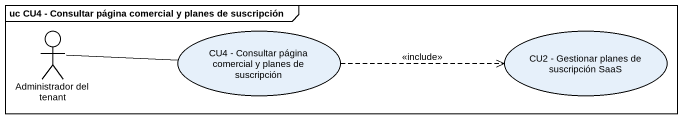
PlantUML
@startuml
mainframe uc CU4 - Consultar página comercial y planes de suscripción
actor "Administrador del tenant" as Administrador_del_tenant
usecase "CU4 - Consultar página comercial y planes de suscripción" as CU4_Consultar_página
usecase "CU2 - Gestionar planes de suscripción SaaS" as CU2_Gestionar_planes_de
Administrador_del_tenant -right- CU4_Consultar_página
CU4_Consultar_página .right.> CU2_Gestionar_planes_de : <<include>>
@enduml
